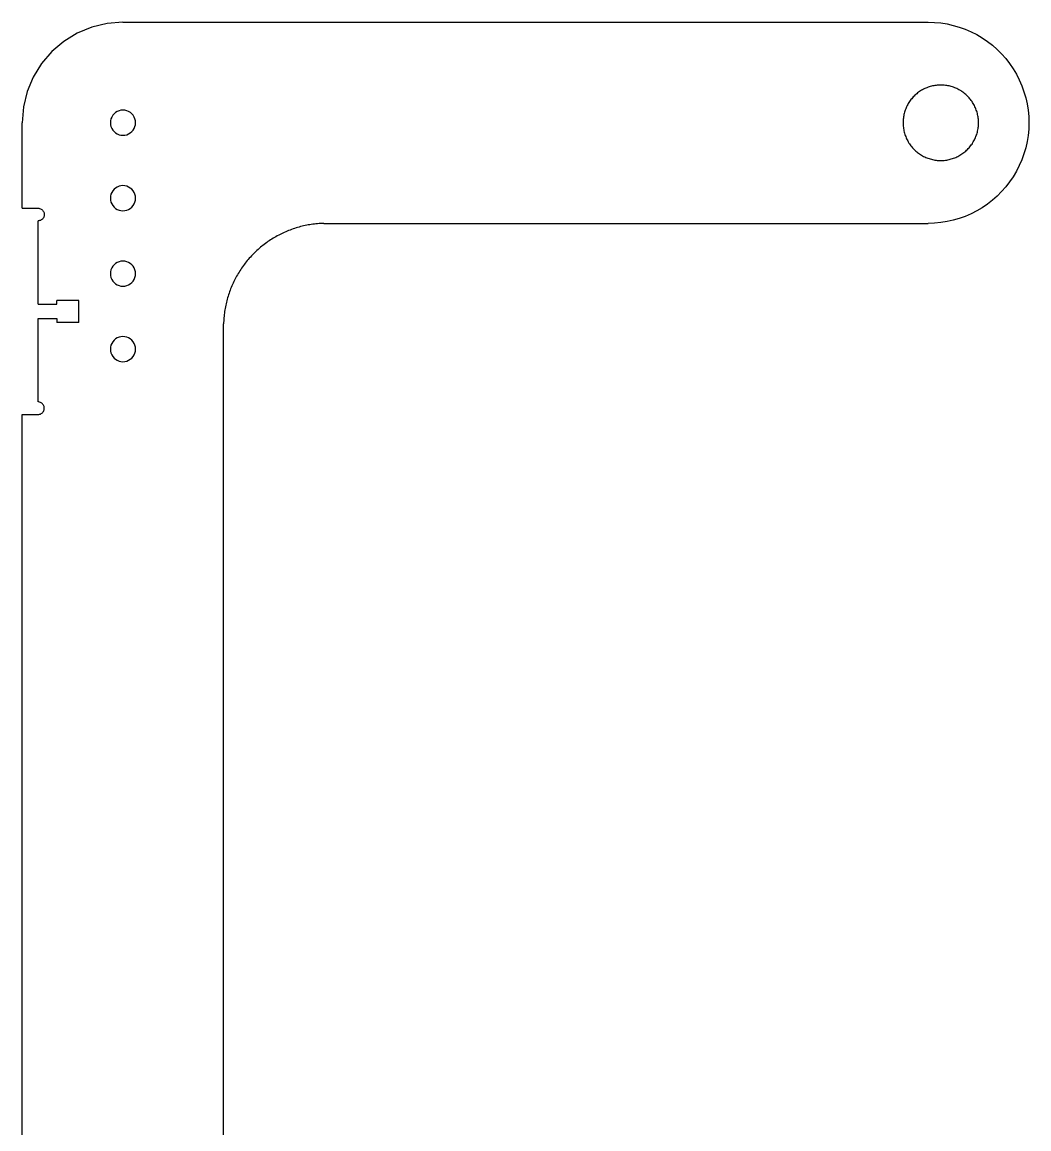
# Model space of a CAD drawing. Extents: x -73 to 73, y -45 to 45.
# Drawn here: x -72.11 to -52.11, y 22.81 to 44.81 of the extents above; entities that cross this region are included whole.
import ezdxf

# ---------------------------------------------------------------- set-up
doc = ezdxf.new("R2010")
doc.units = 0
doc.header["$MEASUREMENT"] = 0
doc.layers.get('0').update_dxf_attribs({"linetype": 'CONTINUOUS'})

msp = doc.modelspace()

# ---------------------------------------------------------------- linework, layer by layer
for p, q in [((-70.726, 44.714), (-71.016, 44.594)), ((-70.421, 44.787), (-70.726, 44.714)), ((-70.108, 44.812), (-70.421, 44.787)), ((-70.108, 44.812), (-54.108, 44.811)), ((-54.108, 44.811), (-53.983, 44.807)), ((-53.983, 44.807), (-53.858, 44.795)), ((-53.858, 44.795), (-53.733, 44.776)), ((-53.733, 44.776), (-53.611, 44.748)), ((-53.611, 44.748), (-53.49, 44.713)), ((-53.49, 44.713), (-53.372, 44.671)), ((-53.372, 44.671), (-53.257, 44.621)), ((-71.016, 44.594), (-71.284, 44.43)), ((-53.257, 44.621), (-53.145, 44.564)), ((-53.145, 44.564), (-53.037, 44.5)), ((-53.037, 44.5), (-52.933, 44.429)), ((-71.523, 44.226), (-71.726, 43.987)), ((-71.284, 44.43), (-71.523, 44.226)), ((-52.933, 44.429), (-52.833, 44.352)), ((-52.833, 44.352), (-52.739, 44.269)), ((-52.739, 44.269), (-52.65, 44.18)), ((-52.65, 44.18), (-52.567, 44.086)), ((-52.567, 44.086), (-52.49, 43.987)), ((-71.726, 43.987), (-71.89, 43.72)), ((-52.49, 43.987), (-52.42, 43.883)), ((-52.42, 43.883), (-52.356, 43.775)), ((-71.89, 43.72), (-72.011, 43.43)), ((-53.858, 43.561), (-53.882, 43.561)), ((-53.835, 43.561), (-53.858, 43.561)), ((-52.356, 43.775), (-52.299, 43.663)), ((-52.299, 43.663), (-52.249, 43.547)), ((-72.011, 43.43), (-72.084, 43.125)), ((-54.389, 43.341), (-54.405, 43.325)), ((-54.372, 43.358), (-54.389, 43.341)), ((-54.354, 43.374), (-54.372, 43.358)), ((-54.336, 43.389), (-54.354, 43.374)), ((-54.318, 43.404), (-54.336, 43.389)), ((-54.299, 43.418), (-54.318, 43.404)), ((-54.28, 43.431), (-54.299, 43.418)), ((-54.26, 43.444), (-54.28, 43.431)), ((-54.24, 43.457), (-54.26, 43.444)), ((-54.22, 43.468), (-54.24, 43.457)), ((-54.199, 43.479), (-54.22, 43.468)), ((-54.178, 43.49), (-54.199, 43.479)), ((-54.156, 43.499), (-54.178, 43.49)), ((-54.134, 43.508), (-54.156, 43.499)), ((-54.112, 43.517), (-54.134, 43.508)), ((-54.09, 43.524), (-54.112, 43.517)), ((-54.068, 43.531), (-54.09, 43.524)), ((-54.045, 43.538), (-54.068, 43.531)), ((-54.022, 43.543), (-54.045, 43.538)), ((-53.999, 43.548), (-54.022, 43.543)), ((-53.976, 43.552), (-53.999, 43.548)), ((-53.952, 43.555), (-53.976, 43.552)), ((-53.929, 43.558), (-53.952, 43.555)), ((-53.905, 43.56), (-53.929, 43.558)), ((-53.882, 43.561), (-53.905, 43.56)), ((-53.811, 43.56), (-53.835, 43.561)), ((-53.788, 43.558), (-53.811, 43.56)), ((-53.764, 43.555), (-53.788, 43.558)), ((-53.741, 43.552), (-53.764, 43.555)), ((-53.718, 43.548), (-53.741, 43.552)), ((-53.695, 43.543), (-53.718, 43.548)), ((-53.672, 43.538), (-53.695, 43.543)), ((-53.649, 43.531), (-53.672, 43.538)), ((-53.627, 43.524), (-53.649, 43.531)), ((-53.604, 43.517), (-53.627, 43.524)), ((-53.582, 43.508), (-53.604, 43.517)), ((-53.56, 43.499), (-53.582, 43.508)), ((-53.539, 43.49), (-53.56, 43.499)), ((-53.518, 43.479), (-53.539, 43.49)), ((-53.497, 43.468), (-53.518, 43.479)), ((-53.477, 43.457), (-53.497, 43.468)), ((-53.456, 43.444), (-53.477, 43.457)), ((-53.437, 43.431), (-53.456, 43.444)), ((-53.418, 43.418), (-53.437, 43.431)), ((-53.399, 43.404), (-53.418, 43.418)), ((-53.38, 43.389), (-53.399, 43.404)), ((-53.362, 43.374), (-53.38, 43.389)), ((-53.345, 43.358), (-53.362, 43.374)), ((-53.328, 43.341), (-53.345, 43.358)), ((-53.312, 43.324), (-53.328, 43.341)), ((-52.249, 43.547), (-52.206, 43.429)), ((-52.206, 43.429), (-52.171, 43.308)), ((-72.084, 43.125), (-72.108, 42.812)), ((-54.537, 43.13), (-54.547, 43.109)), ((-54.527, 43.152), (-54.537, 43.13)), ((-54.516, 43.172), (-54.527, 43.152)), ((-54.504, 43.193), (-54.516, 43.172)), ((-54.492, 43.213), (-54.504, 43.193)), ((-54.479, 43.233), (-54.492, 43.213)), ((-54.465, 43.252), (-54.479, 43.233)), ((-54.451, 43.271), (-54.465, 43.252)), ((-54.436, 43.289), (-54.451, 43.271)), ((-54.421, 43.307), (-54.436, 43.289)), ((-54.405, 43.325), (-54.421, 43.307)), ((-53.296, 43.307), (-53.312, 43.324)), ((-53.28, 43.289), (-53.296, 43.307)), ((-53.266, 43.271), (-53.28, 43.289)), ((-53.252, 43.252), (-53.266, 43.271)), ((-53.238, 43.233), (-53.252, 43.252)), ((-53.225, 43.213), (-53.238, 43.233)), ((-53.213, 43.193), (-53.225, 43.213)), ((-53.201, 43.172), (-53.213, 43.193)), ((-53.19, 43.152), (-53.201, 43.172)), ((-53.18, 43.13), (-53.19, 43.152)), ((-53.17, 43.109), (-53.18, 43.13)), ((-52.171, 43.308), (-52.144, 43.186)), ((-52.144, 43.186), (-52.124, 43.062)), ((-70.331, 42.925), (-70.346, 42.889)), ((-70.311, 42.959), (-70.331, 42.925)), ((-70.285, 42.989), (-70.311, 42.959)), ((-70.255, 43.014), (-70.285, 42.989)), ((-70.222, 43.034), (-70.255, 43.014)), ((-70.186, 43.05), (-70.222, 43.034)), ((-70.148, 43.059), (-70.186, 43.05)), ((-70.108, 43.062), (-70.148, 43.059)), ((-70.069, 43.059), (-70.108, 43.062)), ((-70.031, 43.049), (-70.069, 43.059)), ((-69.995, 43.034), (-70.031, 43.049)), ((-69.961, 43.014), (-69.995, 43.034)), ((-69.932, 42.989), (-69.961, 43.014)), ((-69.906, 42.959), (-69.932, 42.989)), ((-69.886, 42.925), (-69.906, 42.959)), ((-69.871, 42.889), (-69.886, 42.925)), ((-54.602, 42.905), (-54.605, 42.882)), ((-54.599, 42.928), (-54.602, 42.905)), ((-54.595, 42.952), (-54.599, 42.928)), ((-54.59, 42.975), (-54.595, 42.952)), ((-54.585, 42.998), (-54.59, 42.975)), ((-54.579, 43.02), (-54.585, 42.998)), ((-54.572, 43.043), (-54.579, 43.02)), ((-54.564, 43.065), (-54.572, 43.043)), ((-54.556, 43.087), (-54.564, 43.065)), ((-54.547, 43.109), (-54.556, 43.087)), ((-53.161, 43.087), (-53.17, 43.109)), ((-53.153, 43.065), (-53.161, 43.087)), ((-53.145, 43.043), (-53.153, 43.065)), ((-53.138, 43.02), (-53.145, 43.043)), ((-53.132, 42.998), (-53.138, 43.02)), ((-53.126, 42.975), (-53.132, 42.998)), ((-53.122, 42.952), (-53.126, 42.975)), ((-53.118, 42.928), (-53.122, 42.952)), ((-53.114, 42.905), (-53.118, 42.928)), ((-53.112, 42.882), (-53.114, 42.905)), ((-52.124, 43.062), (-52.112, 42.937)), ((-52.112, 42.937), (-52.108, 42.811)), ((-72.109, 41.112), (-72.108, 42.812)), ((-70.355, 42.851), (-70.358, 42.812)), ((-70.358, 42.812), (-70.355, 42.773)), ((-70.346, 42.889), (-70.355, 42.851)), ((-70.355, 42.773), (-70.346, 42.735)), ((-70.346, 42.735), (-70.331, 42.698)), ((-70.331, 42.698), (-70.311, 42.665)), ((-69.906, 42.665), (-69.886, 42.698)), ((-69.886, 42.698), (-69.871, 42.734)), ((-69.862, 42.851), (-69.871, 42.889)), ((-69.871, 42.734), (-69.862, 42.773)), ((-69.858, 42.812), (-69.862, 42.851)), ((-69.862, 42.773), (-69.858, 42.812)), ((-54.607, 42.858), (-54.608, 42.835)), ((-54.608, 42.835), (-54.608, 42.811)), ((-54.608, 42.811), (-54.608, 42.788)), ((-54.608, 42.788), (-54.607, 42.764)), ((-54.605, 42.882), (-54.607, 42.858)), ((-54.607, 42.764), (-54.605, 42.741)), ((-54.605, 42.741), (-54.602, 42.717)), ((-54.602, 42.717), (-54.599, 42.694)), ((-54.599, 42.694), (-54.595, 42.671)), ((-53.122, 42.67), (-53.118, 42.694)), ((-53.118, 42.694), (-53.114, 42.717)), ((-53.114, 42.717), (-53.112, 42.74)), ((-53.11, 42.858), (-53.112, 42.882)), ((-53.112, 42.74), (-53.11, 42.764)), ((-53.109, 42.835), (-53.11, 42.858)), ((-53.11, 42.764), (-53.109, 42.787)), ((-53.108, 42.811), (-53.109, 42.835)), ((-53.109, 42.787), (-53.108, 42.811)), ((-52.112, 42.685), (-52.124, 42.56)), ((-52.108, 42.811), (-52.112, 42.685)), ((-70.311, 42.665), (-70.285, 42.635)), ((-70.285, 42.635), (-70.255, 42.609)), ((-70.255, 42.609), (-70.222, 42.589)), ((-70.222, 42.589), (-70.186, 42.574)), ((-70.186, 42.574), (-70.148, 42.565)), ((-70.148, 42.565), (-70.108, 42.562)), ((-70.108, 42.562), (-70.069, 42.565)), ((-70.069, 42.565), (-70.031, 42.574)), ((-70.031, 42.574), (-69.995, 42.589)), ((-69.995, 42.589), (-69.962, 42.609)), ((-69.962, 42.609), (-69.932, 42.635)), ((-69.932, 42.635), (-69.906, 42.665)), ((-54.595, 42.671), (-54.59, 42.648)), ((-54.59, 42.648), (-54.585, 42.625)), ((-54.585, 42.625), (-54.579, 42.602)), ((-54.579, 42.602), (-54.572, 42.579)), ((-54.572, 42.579), (-54.564, 42.557)), ((-54.564, 42.557), (-54.556, 42.535)), ((-54.556, 42.535), (-54.547, 42.513)), ((-54.547, 42.513), (-54.537, 42.492)), ((-54.537, 42.492), (-54.527, 42.471)), ((-54.527, 42.471), (-54.516, 42.45)), ((-53.201, 42.45), (-53.19, 42.471)), ((-53.19, 42.471), (-53.18, 42.492)), ((-53.18, 42.492), (-53.17, 42.513)), ((-53.17, 42.513), (-53.161, 42.535)), ((-53.161, 42.535), (-53.153, 42.557)), ((-53.153, 42.557), (-53.145, 42.579)), ((-53.145, 42.579), (-53.138, 42.602)), ((-53.138, 42.602), (-53.132, 42.625)), ((-53.132, 42.625), (-53.126, 42.647)), ((-53.126, 42.647), (-53.122, 42.67)), ((-52.124, 42.56), (-52.144, 42.436)), ((-54.516, 42.45), (-54.504, 42.429)), ((-54.504, 42.429), (-54.492, 42.409)), ((-54.492, 42.409), (-54.479, 42.39)), ((-54.479, 42.39), (-54.465, 42.37)), ((-54.465, 42.37), (-54.451, 42.351)), ((-54.451, 42.351), (-54.436, 42.333)), ((-54.436, 42.333), (-54.421, 42.315)), ((-54.421, 42.315), (-54.405, 42.298)), ((-54.405, 42.298), (-54.389, 42.281)), ((-54.389, 42.281), (-54.372, 42.264)), ((-54.372, 42.264), (-54.354, 42.249)), ((-54.354, 42.249), (-54.337, 42.233)), ((-53.38, 42.233), (-53.362, 42.248)), ((-53.362, 42.248), (-53.345, 42.264)), ((-53.345, 42.264), (-53.328, 42.281)), ((-53.328, 42.281), (-53.312, 42.298)), ((-53.312, 42.298), (-53.296, 42.315)), ((-53.296, 42.315), (-53.281, 42.333)), ((-53.281, 42.333), (-53.266, 42.351)), ((-53.266, 42.351), (-53.252, 42.37)), ((-53.252, 42.37), (-53.238, 42.389)), ((-53.238, 42.389), (-53.225, 42.409)), ((-53.225, 42.409), (-53.213, 42.429)), ((-53.213, 42.429), (-53.201, 42.45)), ((-52.171, 42.314), (-52.206, 42.193)), ((-52.144, 42.436), (-52.171, 42.314)), ((-54.337, 42.233), (-54.318, 42.219)), ((-54.318, 42.219), (-54.299, 42.204)), ((-54.299, 42.204), (-54.28, 42.191)), ((-54.28, 42.191), (-54.26, 42.178)), ((-54.26, 42.178), (-54.24, 42.166)), ((-54.24, 42.166), (-54.22, 42.154)), ((-54.22, 42.154), (-54.199, 42.143)), ((-54.199, 42.143), (-54.178, 42.132)), ((-54.178, 42.132), (-54.156, 42.123)), ((-54.156, 42.123), (-54.135, 42.114)), ((-54.135, 42.114), (-54.113, 42.105)), ((-54.113, 42.105), (-54.09, 42.098)), ((-54.09, 42.098), (-54.068, 42.091)), ((-54.068, 42.091), (-54.045, 42.085)), ((-54.045, 42.085), (-54.022, 42.079)), ((-54.022, 42.079), (-53.999, 42.074)), ((-53.999, 42.074), (-53.976, 42.07)), ((-53.976, 42.07), (-53.952, 42.067)), ((-53.952, 42.067), (-53.929, 42.064)), ((-53.929, 42.064), (-53.906, 42.063)), ((-53.906, 42.063), (-53.882, 42.061)), ((-53.882, 42.061), (-53.858, 42.061)), ((-53.858, 42.061), (-53.835, 42.061)), ((-53.835, 42.061), (-53.811, 42.063)), ((-53.811, 42.063), (-53.788, 42.064)), ((-53.788, 42.064), (-53.764, 42.067)), ((-53.764, 42.067), (-53.741, 42.07)), ((-53.741, 42.07), (-53.718, 42.074)), ((-53.718, 42.074), (-53.695, 42.079)), ((-53.695, 42.079), (-53.672, 42.085)), ((-53.672, 42.085), (-53.649, 42.091)), ((-53.649, 42.091), (-53.627, 42.098)), ((-53.627, 42.098), (-53.604, 42.105)), ((-53.604, 42.105), (-53.582, 42.114)), ((-53.582, 42.114), (-53.561, 42.123)), ((-53.561, 42.123), (-53.539, 42.132)), ((-53.539, 42.132), (-53.518, 42.143)), ((-53.518, 42.143), (-53.497, 42.154)), ((-53.497, 42.154), (-53.477, 42.166)), ((-53.477, 42.166), (-53.457, 42.178)), ((-53.457, 42.178), (-53.437, 42.191)), ((-53.437, 42.191), (-53.418, 42.204)), ((-53.418, 42.204), (-53.399, 42.218)), ((-53.399, 42.218), (-53.38, 42.233)), ((-52.249, 42.075), (-52.299, 41.959)), ((-52.206, 42.193), (-52.249, 42.075)), ((-52.356, 41.847), (-52.42, 41.739)), ((-52.299, 41.959), (-52.356, 41.847)), ((-52.49, 41.635), (-52.567, 41.536)), ((-52.42, 41.739), (-52.49, 41.635)), ((-70.346, 41.389), (-70.356, 41.351)), ((-70.331, 41.425), (-70.346, 41.389)), ((-70.311, 41.459), (-70.331, 41.425)), ((-70.285, 41.489), (-70.311, 41.459)), ((-70.256, 41.514), (-70.285, 41.489)), ((-70.222, 41.534), (-70.256, 41.514)), ((-70.186, 41.55), (-70.222, 41.534)), ((-70.148, 41.559), (-70.186, 41.55)), ((-70.109, 41.562), (-70.148, 41.559)), ((-70.069, 41.559), (-70.109, 41.562)), ((-70.031, 41.549), (-70.069, 41.559)), ((-69.995, 41.534), (-70.031, 41.549)), ((-69.962, 41.514), (-69.995, 41.534)), ((-69.932, 41.489), (-69.962, 41.514)), ((-69.906, 41.459), (-69.932, 41.489)), ((-69.886, 41.425), (-69.906, 41.459)), ((-69.871, 41.389), (-69.886, 41.425)), ((-69.862, 41.351), (-69.871, 41.389)), ((-52.651, 41.442), (-52.739, 41.353)), ((-52.567, 41.536), (-52.651, 41.442)), ((-70.356, 41.351), (-70.359, 41.312)), ((-70.359, 41.312), (-70.356, 41.273)), ((-70.356, 41.273), (-70.346, 41.235)), ((-70.346, 41.235), (-70.331, 41.198)), ((-70.331, 41.198), (-70.311, 41.165)), ((-70.311, 41.165), (-70.285, 41.135)), ((-69.932, 41.135), (-69.906, 41.165)), ((-69.906, 41.165), (-69.886, 41.198)), ((-69.886, 41.198), (-69.871, 41.234)), ((-69.871, 41.234), (-69.862, 41.273)), ((-69.859, 41.312), (-69.862, 41.351)), ((-69.862, 41.273), (-69.859, 41.312)), ((-52.933, 41.193), (-53.037, 41.122)), ((-52.834, 41.27), (-52.933, 41.193)), ((-52.739, 41.353), (-52.834, 41.27)), ((-72.109, 41.112), (-71.796, 41.112)), ((-71.796, 41.112), (-71.78, 41.111)), ((-71.78, 41.111), (-71.764, 41.108)), ((-71.764, 41.108), (-71.748, 41.102)), ((-71.748, 41.102), (-71.734, 41.095)), ((-71.734, 41.095), (-71.72, 41.086)), ((-71.72, 41.086), (-71.708, 41.075)), ((-71.708, 41.075), (-71.697, 41.063)), ((-71.697, 41.063), (-71.688, 41.049)), ((-71.688, 40.924), (-71.697, 40.911)), ((-71.688, 41.049), (-71.681, 41.035)), ((-71.681, 40.939), (-71.688, 40.924)), ((-71.681, 41.035), (-71.675, 41.019)), ((-71.675, 40.954), (-71.681, 40.939)), ((-71.675, 41.019), (-71.672, 41.003)), ((-71.672, 40.97), (-71.675, 40.954)), ((-71.672, 41.003), (-71.671, 40.987)), ((-71.671, 40.987), (-71.672, 40.97)), ((-70.285, 41.135), (-70.256, 41.109)), ((-70.256, 41.109), (-70.222, 41.089)), ((-70.222, 41.089), (-70.186, 41.074)), ((-70.186, 41.074), (-70.148, 41.065)), ((-70.148, 41.065), (-70.109, 41.062)), ((-70.109, 41.062), (-70.069, 41.065)), ((-70.069, 41.065), (-70.031, 41.074)), ((-70.031, 41.074), (-69.995, 41.089)), ((-69.995, 41.089), (-69.962, 41.109)), ((-69.962, 41.109), (-69.932, 41.135)), ((-53.372, 40.951), (-53.491, 40.909)), ((-53.257, 41.001), (-53.372, 40.951)), ((-53.145, 41.058), (-53.257, 41.001)), ((-53.037, 41.122), (-53.145, 41.058)), ((-71.78, 40.863), (-71.796, 40.862)), ((-71.796, 39.202), (-71.796, 40.862)), ((-71.764, 40.866), (-71.78, 40.863)), ((-71.748, 40.871), (-71.764, 40.866)), ((-71.734, 40.879), (-71.748, 40.871)), ((-71.72, 40.888), (-71.734, 40.879)), ((-71.708, 40.898), (-71.72, 40.888)), ((-71.697, 40.911), (-71.708, 40.898)), ((-66.699, 40.711), (-66.728, 40.701)), ((-66.669, 40.72), (-66.699, 40.711)), ((-66.639, 40.729), (-66.669, 40.72)), ((-66.609, 40.738), (-66.639, 40.729)), ((-66.579, 40.746), (-66.609, 40.738)), ((-66.549, 40.753), (-66.579, 40.746)), ((-66.519, 40.761), (-66.549, 40.753)), ((-66.489, 40.767), (-66.519, 40.761)), ((-66.458, 40.774), (-66.489, 40.767)), ((-66.428, 40.779), (-66.458, 40.774)), ((-66.397, 40.785), (-66.428, 40.779)), ((-66.366, 40.79), (-66.397, 40.785)), ((-66.335, 40.794), (-66.366, 40.79)), ((-66.304, 40.798), (-66.335, 40.794)), ((-66.274, 40.802), (-66.304, 40.798)), ((-66.243, 40.805), (-66.274, 40.802)), ((-66.212, 40.807), (-66.243, 40.805)), ((-66.18, 40.809), (-66.212, 40.807)), ((-66.149, 40.811), (-66.18, 40.809)), ((-66.118, 40.812), (-66.149, 40.811)), ((-66.118, 40.812), (-54.109, 40.811)), ((-53.983, 40.815), (-54.109, 40.811)), ((-53.858, 40.827), (-53.983, 40.815)), ((-53.734, 40.846), (-53.858, 40.827)), ((-53.611, 40.874), (-53.734, 40.846)), ((-53.491, 40.909), (-53.611, 40.874)), ((-67.175, 40.483), (-67.201, 40.466)), ((-67.149, 40.5), (-67.175, 40.483)), ((-67.122, 40.516), (-67.149, 40.5)), ((-67.095, 40.532), (-67.122, 40.516)), ((-67.068, 40.547), (-67.095, 40.532)), ((-67.041, 40.563), (-67.068, 40.547)), ((-67.014, 40.577), (-67.041, 40.563)), ((-66.986, 40.591), (-67.014, 40.577)), ((-66.958, 40.605), (-66.986, 40.591)), ((-66.93, 40.619), (-66.958, 40.605)), ((-66.902, 40.632), (-66.93, 40.619)), ((-66.873, 40.644), (-66.902, 40.632)), ((-66.845, 40.656), (-66.873, 40.644)), ((-66.816, 40.668), (-66.845, 40.656)), ((-66.787, 40.679), (-66.816, 40.668)), ((-66.758, 40.69), (-66.787, 40.679)), ((-66.728, 40.701), (-66.758, 40.69)), ((-67.445, 40.274), (-67.468, 40.252)), ((-67.422, 40.295), (-67.445, 40.274)), ((-67.399, 40.315), (-67.422, 40.295)), ((-67.375, 40.335), (-67.399, 40.315)), ((-67.351, 40.355), (-67.375, 40.335)), ((-67.327, 40.374), (-67.351, 40.355)), ((-67.302, 40.393), (-67.327, 40.374)), ((-67.277, 40.412), (-67.302, 40.393)), ((-67.252, 40.43), (-67.277, 40.412)), ((-67.227, 40.448), (-67.252, 40.43)), ((-67.201, 40.466), (-67.227, 40.448)), ((-70.186, 40.05), (-70.222, 40.034)), ((-70.148, 40.059), (-70.186, 40.05)), ((-70.109, 40.062), (-70.148, 40.059)), ((-70.07, 40.059), (-70.109, 40.062)), ((-70.031, 40.049), (-70.07, 40.059)), ((-69.995, 40.034), (-70.031, 40.049)), ((-67.658, 40.047), (-67.677, 40.022)), ((-67.638, 40.071), (-67.658, 40.047)), ((-67.618, 40.095), (-67.638, 40.071)), ((-67.598, 40.118), (-67.618, 40.095)), ((-67.577, 40.141), (-67.598, 40.118)), ((-67.556, 40.164), (-67.577, 40.141)), ((-67.534, 40.187), (-67.556, 40.164)), ((-67.513, 40.209), (-67.534, 40.187)), ((-67.491, 40.231), (-67.513, 40.209)), ((-67.468, 40.252), (-67.491, 40.231)), ((-70.356, 39.851), (-70.359, 39.812)), ((-70.346, 39.889), (-70.356, 39.851)), ((-70.331, 39.925), (-70.346, 39.889)), ((-70.311, 39.959), (-70.331, 39.925)), ((-70.285, 39.989), (-70.311, 39.959)), ((-70.256, 40.014), (-70.285, 39.989)), ((-70.222, 40.034), (-70.256, 40.014)), ((-69.962, 40.014), (-69.995, 40.034)), ((-69.932, 39.989), (-69.962, 40.014)), ((-69.906, 39.959), (-69.932, 39.989)), ((-69.886, 39.925), (-69.906, 39.959)), ((-69.871, 39.889), (-69.886, 39.925)), ((-69.862, 39.851), (-69.871, 39.889)), ((-69.859, 39.812), (-69.862, 39.851)), ((-67.802, 39.844), (-67.818, 39.817)), ((-67.785, 39.87), (-67.802, 39.844)), ((-67.768, 39.896), (-67.785, 39.87)), ((-67.751, 39.922), (-67.768, 39.896)), ((-67.733, 39.947), (-67.751, 39.922)), ((-67.715, 39.973), (-67.733, 39.947)), ((-67.696, 39.998), (-67.715, 39.973)), ((-67.677, 40.022), (-67.696, 39.998)), ((-70.359, 39.812), (-70.356, 39.773)), ((-70.356, 39.773), (-70.346, 39.735)), ((-70.346, 39.735), (-70.331, 39.698)), ((-70.331, 39.698), (-70.311, 39.665)), ((-70.311, 39.665), (-70.285, 39.635)), ((-70.285, 39.635), (-70.256, 39.609)), ((-70.256, 39.609), (-70.222, 39.589)), ((-69.995, 39.589), (-69.962, 39.609)), ((-69.962, 39.609), (-69.932, 39.635)), ((-69.932, 39.635), (-69.906, 39.665)), ((-69.906, 39.665), (-69.886, 39.698)), ((-69.886, 39.698), (-69.871, 39.734)), ((-69.871, 39.734), (-69.862, 39.773)), ((-69.862, 39.773), (-69.859, 39.812)), ((-67.92, 39.625), (-67.933, 39.596)), ((-67.907, 39.653), (-67.92, 39.625)), ((-67.893, 39.681), (-67.907, 39.653)), ((-67.879, 39.709), (-67.893, 39.681)), ((-67.864, 39.736), (-67.879, 39.709)), ((-67.849, 39.763), (-67.864, 39.736)), ((-67.834, 39.79), (-67.849, 39.763)), ((-67.818, 39.817), (-67.834, 39.79)), ((-70.222, 39.589), (-70.186, 39.574)), ((-70.186, 39.574), (-70.148, 39.565)), ((-70.148, 39.565), (-70.109, 39.562)), ((-70.109, 39.562), (-70.07, 39.565)), ((-70.07, 39.565), (-70.031, 39.574)), ((-70.031, 39.574), (-69.995, 39.589)), ((-68.011, 39.393), (-68.02, 39.363)), ((-68.001, 39.423), (-68.011, 39.393)), ((-67.991, 39.452), (-68.001, 39.423)), ((-67.98, 39.481), (-67.991, 39.452)), ((-67.969, 39.51), (-67.98, 39.481)), ((-67.957, 39.539), (-67.969, 39.51)), ((-67.945, 39.568), (-67.957, 39.539)), ((-67.933, 39.596), (-67.945, 39.568)), ((-71.796, 39.202), (-71.421, 39.202)), ((-71.421, 39.202), (-71.421, 39.281)), ((-70.984, 39.28), (-71.421, 39.281)), ((-70.984, 38.843), (-70.984, 39.28)), ((-68.067, 39.183), (-68.073, 39.152)), ((-68.06, 39.213), (-68.067, 39.183)), ((-68.053, 39.243), (-68.06, 39.213)), ((-68.046, 39.274), (-68.053, 39.243)), ((-68.038, 39.304), (-68.046, 39.274)), ((-68.029, 39.334), (-68.038, 39.304)), ((-68.02, 39.363), (-68.029, 39.334)), ((-68.1, 38.967), (-68.103, 38.936)), ((-68.097, 38.998), (-68.1, 38.967)), ((-68.093, 39.029), (-68.097, 38.998)), ((-68.089, 39.06), (-68.093, 39.029)), ((-68.084, 39.091), (-68.089, 39.06)), ((-68.079, 39.122), (-68.084, 39.091)), ((-68.073, 39.152), (-68.079, 39.122)), ((-71.796, 38.921), (-71.421, 38.921)), ((-71.796, 37.262), (-71.796, 38.921)), ((-71.421, 38.921), (-71.421, 38.843)), ((-70.984, 38.843), (-71.421, 38.843)), ((-68.112, 6.812), (-68.11, 38.812)), ((-68.109, 38.843), (-68.11, 38.812)), ((-68.107, 38.874), (-68.109, 38.843)), ((-68.105, 38.905), (-68.107, 38.874)), ((-68.103, 38.936), (-68.105, 38.905)), ((-70.256, 38.514), (-70.286, 38.489)), ((-70.222, 38.534), (-70.256, 38.514)), ((-70.186, 38.55), (-70.222, 38.534)), ((-70.148, 38.559), (-70.186, 38.55)), ((-70.109, 38.562), (-70.148, 38.559)), ((-70.07, 38.559), (-70.109, 38.562)), ((-70.032, 38.549), (-70.07, 38.559)), ((-69.995, 38.534), (-70.032, 38.549)), ((-69.962, 38.514), (-69.995, 38.534)), ((-69.932, 38.489), (-69.962, 38.514)), ((-70.356, 38.351), (-70.359, 38.312)), ((-70.359, 38.312), (-70.356, 38.273)), ((-70.347, 38.389), (-70.356, 38.351)), ((-70.332, 38.425), (-70.347, 38.389)), ((-70.311, 38.459), (-70.332, 38.425)), ((-70.286, 38.489), (-70.311, 38.459)), ((-69.907, 38.459), (-69.932, 38.489)), ((-69.886, 38.425), (-69.907, 38.459)), ((-69.871, 38.389), (-69.886, 38.425)), ((-69.862, 38.351), (-69.871, 38.389)), ((-69.859, 38.312), (-69.862, 38.351)), ((-69.862, 38.273), (-69.859, 38.312)), ((-70.356, 38.273), (-70.347, 38.235)), ((-70.347, 38.235), (-70.332, 38.198)), ((-70.332, 38.198), (-70.311, 38.165)), ((-70.311, 38.165), (-70.286, 38.135)), ((-70.286, 38.135), (-70.256, 38.109)), ((-70.256, 38.109), (-70.222, 38.089)), ((-70.222, 38.089), (-70.186, 38.074)), ((-70.186, 38.074), (-70.148, 38.065)), ((-70.148, 38.065), (-70.109, 38.062)), ((-70.109, 38.062), (-70.07, 38.065)), ((-70.07, 38.065), (-70.032, 38.074)), ((-70.032, 38.074), (-69.995, 38.089)), ((-69.995, 38.089), (-69.962, 38.109)), ((-69.962, 38.109), (-69.932, 38.135)), ((-69.932, 38.135), (-69.907, 38.165)), ((-69.907, 38.165), (-69.886, 38.198)), ((-69.886, 38.198), (-69.871, 38.234)), ((-69.871, 38.234), (-69.862, 38.273)), ((-71.78, 37.261), (-71.796, 37.262)), ((-71.764, 37.258), (-71.78, 37.261)), ((-71.749, 37.252), (-71.764, 37.258)), ((-71.734, 37.245), (-71.749, 37.252)), ((-71.72, 37.236), (-71.734, 37.245)), ((-71.708, 37.225), (-71.72, 37.236)), ((-71.697, 37.213), (-71.708, 37.225)), ((-71.688, 37.199), (-71.697, 37.213)), ((-71.681, 37.185), (-71.688, 37.199)), ((-71.676, 37.169), (-71.681, 37.185)), ((-72.111, 5.36), (-72.109, 37.012)), ((-72.109, 37.012), (-71.796, 37.012)), ((-71.796, 37.012), (-71.78, 37.013)), ((-71.78, 37.013), (-71.764, 37.016)), ((-71.764, 37.016), (-71.749, 37.021)), ((-71.749, 37.021), (-71.734, 37.029)), ((-71.734, 37.029), (-71.72, 37.038)), ((-71.72, 37.038), (-71.708, 37.048)), ((-71.708, 37.048), (-71.697, 37.061)), ((-71.697, 37.061), (-71.688, 37.074)), ((-71.688, 37.074), (-71.681, 37.089)), ((-71.681, 37.089), (-71.676, 37.104)), ((-71.672, 37.153), (-71.676, 37.169)), ((-71.676, 37.104), (-71.672, 37.12)), ((-71.671, 37.137), (-71.672, 37.153)), ((-71.672, 37.12), (-71.671, 37.137))]:
    msp.add_line(p, q)

doc.saveas('drawing.dxf')
